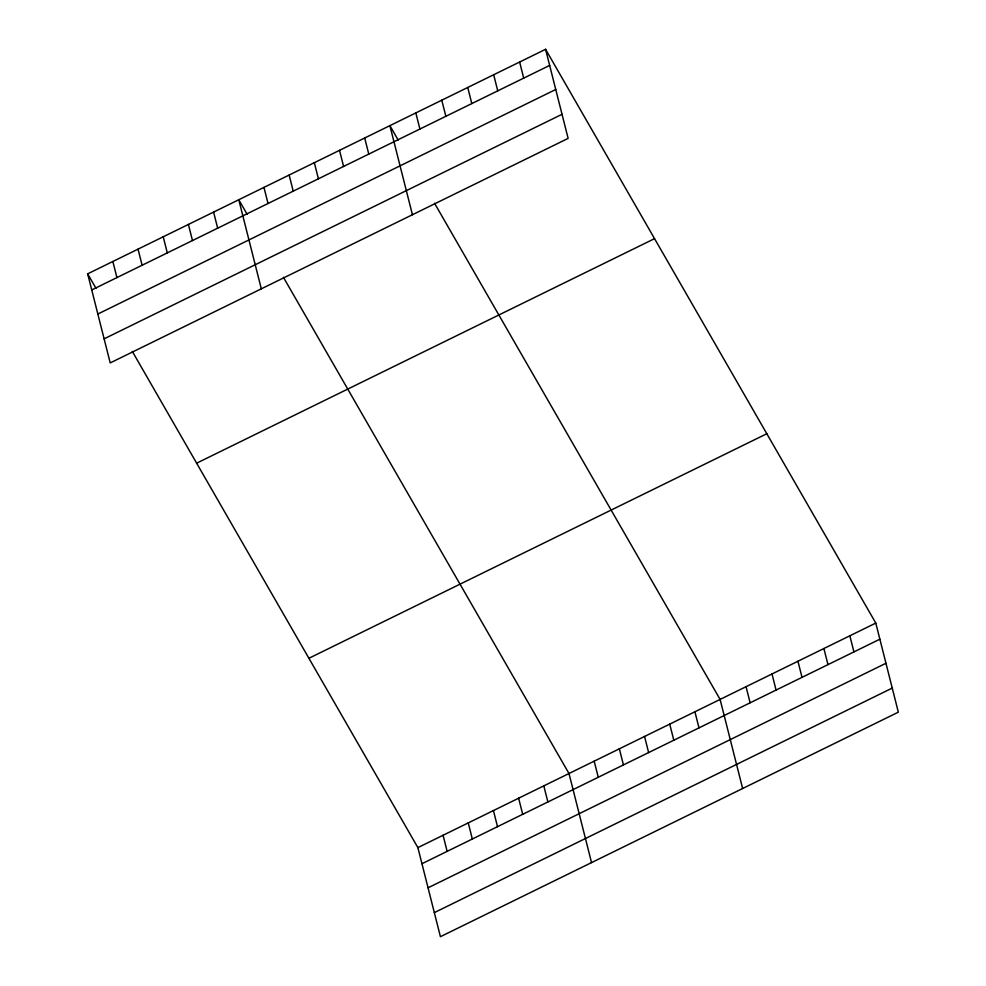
<?xml version="1.0" encoding="UTF-8"?>
<svg xmlns="http://www.w3.org/2000/svg" width="986" height="986" viewBox="0 0 986 986"><rect width="100%" height="100%" fill="white"/><g stroke="black" fill="none" stroke-linecap="round" stroke-linejoin="round"><path stroke-width="1.48" d="M545.578 49.3L568.121 138.385L110.21 362.922L87.668 273.837L545.578 49.3L875.79 623.078L898.332 712.163L440.422 936.7L417.879 847.615L132.309 351.41M91.735 289.946L549.646 65.409M97.836 314.029L555.747 89.492M104.109 338.839L562.02 114.302M196.633 463.186L654.544 238.649M308.914 658.266L766.825 433.729M417.879 847.615L875.79 623.078M421.959 863.711L879.869 639.187M428.047 887.807L885.958 663.27M434.333 912.617L892.244 688.08M398.208 140.111L389.889 125.641L412.431 214.738M434.53 203.227L720.1 699.419L742.643 788.504M247.104 214.209L238.772 199.739L261.315 288.824M283.426 277.312L568.996 773.517L591.538 862.602M87.668 273.837L95.987 288.294M849.846 635.797L853.925 651.906M823.889 648.517L827.969 664.626M797.945 661.249L802.025 677.357M772.001 673.968L776.068 690.077M746.045 686.687L750.124 702.796M694.92 711.769L698.988 727.878M519.622 62.019L523.702 78.128M669.728 724.118L673.808 740.227M493.678 74.751L497.757 90.86M644.548 736.468L648.628 752.577M467.734 87.471L471.801 103.579M619.356 748.818L623.435 764.926M441.777 100.19L445.857 116.299M594.176 761.167L598.255 777.276M415.833 112.922L419.913 129.03M543.804 785.867L547.883 801.963M364.697 137.991L368.776 154.099M518.624 798.216L522.703 814.313M339.517 150.34L343.596 166.449M493.431 810.566L497.511 826.662M314.324 162.69L318.404 178.799M468.251 822.916L472.331 839.012M289.144 175.04L293.224 191.148M443.071 835.265L447.139 851.362M263.965 187.389L268.032 203.498M213.592 212.089L217.672 228.197M188.4 224.438L192.48 240.547M163.22 236.788L167.3 252.897M138.04 249.138L142.107 265.246M112.848 261.487L116.927 277.596"/></g></svg>
